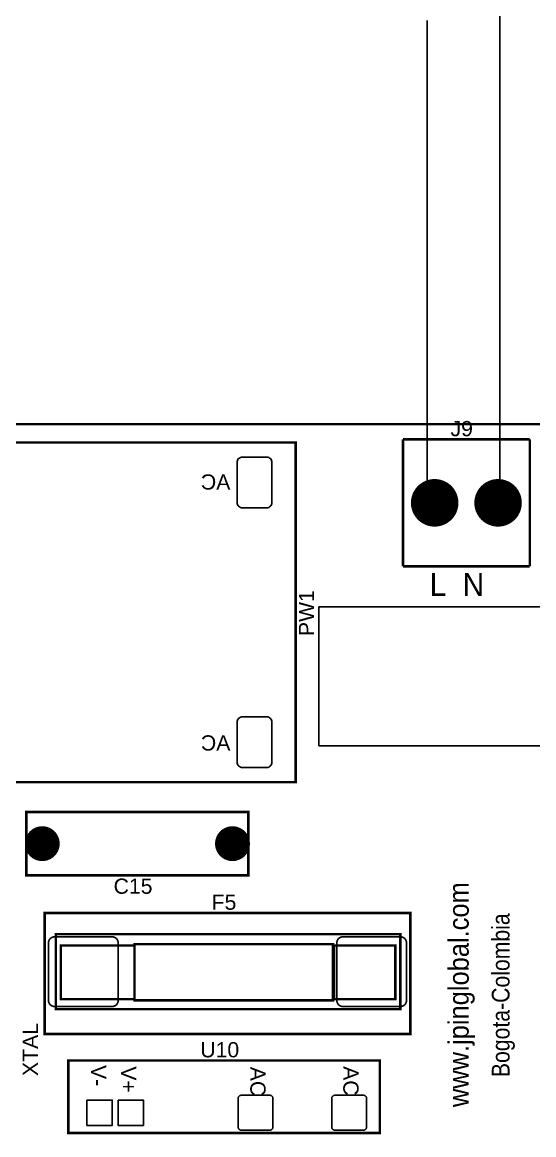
# Model space of a CAD drawing. Header units: inches. Extents: x 15 to 148, y 10 to 111.
# Drawn here: x 135.42 to 138.43, y 100.76 to 107.3 of the extents above; entities that cross this region are included whole.
import ezdxf

# ---------------------------------------------------------------- set-up
doc = ezdxf.new("R2010")
doc.units = ezdxf.units.IN
doc.header["$MEASUREMENT"] = 0
doc.layers.add('BLK_12AWG', color=7, linetype='Continuous')

# ---------------------------------------------------------------- blocks, each defined once
blk = doc.blocks.new('EPAD')
at = {"const_width": 0.5}
blk.add_lwpolyline([(-0.25, 0, 1), (0.25, 0, 1)], format="xyb", close=True, dxfattribs=at)
blk = doc.blocks.new('CBA2Board')
at = {"const_width": 0.008}
for points in [[(154.6751, 100.9212), (162.5311, 100.9212), (162.5311, 105.055), (154.6751, 105.055), (154.6751, 100.9212)], [(154.6751, 100.9212), (162.5311, 100.9212), (162.5311, 105.055), (154.6751, 105.055), (154.6751, 100.9212)], [(154.6751, 100.9212), (162.5311, 100.9212), (162.5311, 105.055), (154.6751, 105.055), (154.6751, 100.9212)], [(157.0499, 103.9263), (159.1129, 103.9263), (159.1129, 104.9972), (157.0499, 104.9972), (157.0499, 103.9263)], [(157.0499, 103.9263), (159.1129, 103.9263), (159.1129, 104.9972), (157.0499, 104.9972), (157.0499, 103.9263)], [(157.0499, 103.9263), (159.1129, 103.9263), (159.1129, 104.9972), (157.0499, 104.9972), (157.0499, 103.9263)], [(159.4512, 105.007), (159.4512, 104.607)], [(159.4512, 105.007), (159.8512, 105.007)], [(159.4512, 105.007), (159.4512, 104.607)], [(159.4512, 105.007), (159.8512, 105.007)], [(159.4512, 105.007), (159.4512, 104.607)], [(159.4512, 105.007), (159.8512, 105.007)], [(159.8512, 105.007), (159.8512, 104.607)], [(159.8512, 105.007), (159.8512, 104.607)], [(159.8512, 105.007), (159.8512, 104.607)], [(159.4512, 104.607), (159.8512, 104.607)], [(159.4512, 104.607), (159.8512, 104.607)], [(159.4512, 104.607), (159.8512, 104.607)], [(158.2634, 103.6322), (158.9634, 103.6322), (158.9634, 103.8322), (158.2634, 103.8322), (158.2634, 103.6322)], [(158.2634, 103.6322), (158.9634, 103.6322), (158.9634, 103.8322), (158.2634, 103.8322), (158.2634, 103.6322)], [(158.2634, 103.6322), (158.9634, 103.6322), (158.9634, 103.8322), (158.2634, 103.8322), (158.2634, 103.6322)], [(158.3209, 103.1318), (159.4744, 103.1318), (159.4744, 103.5137), (158.3209, 103.5137), (158.3209, 103.1318)], [(158.3209, 103.1318), (159.4744, 103.1318), (159.4744, 103.5137), (158.3209, 103.5137), (158.3209, 103.1318)], [(158.3209, 103.1318), (159.4744, 103.1318), (159.4744, 103.5137), (158.3209, 103.5137), (158.3209, 103.1318)], [(158.3563, 103.2105), (159.4429, 103.2105), (159.4429, 103.4467), (158.3563, 103.4467), (158.3563, 103.2105)], [(158.3563, 103.2105), (159.4429, 103.2105), (159.4429, 103.4467), (158.3563, 103.4467), (158.3563, 103.2105)], [(158.3563, 103.2105), (159.4429, 103.2105), (159.4429, 103.4467), (158.3563, 103.4467), (158.3563, 103.2105)], [(158.372, 103.242), (158.6043, 103.242), (158.6043, 103.4113), (158.372, 103.4113), (158.372, 103.242)], [(158.372, 103.242), (158.6043, 103.242), (158.6043, 103.4113), (158.372, 103.4113), (158.372, 103.242)], [(158.372, 103.242), (158.6043, 103.242), (158.6043, 103.4113), (158.372, 103.4113), (158.372, 103.242)], [(158.6043, 103.2381), (159.2303, 103.2381), (159.2303, 103.4152), (158.6043, 103.4152), (158.6043, 103.2381)], [(158.6043, 103.2381), (159.2303, 103.2381), (159.2303, 103.4152), (158.6043, 103.4152), (158.6043, 103.2381)], [(158.6043, 103.2381), (159.2303, 103.2381), (159.2303, 103.4152), (158.6043, 103.4152), (158.6043, 103.2381)], [(159.2342, 103.242), (159.4272, 103.242), (159.4272, 103.4113), (159.2342, 103.4113), (159.2342, 103.242)], [(159.2342, 103.242), (159.4272, 103.242), (159.4272, 103.4113), (159.2342, 103.4113), (159.2342, 103.242)], [(159.2342, 103.242), (159.4272, 103.242), (159.4272, 103.4113), (159.2342, 103.4113), (159.2342, 103.242)], [(158.3957, 102.8201), (159.3782, 102.8201), (159.3782, 103.0485), (158.3957, 103.0485), (158.3957, 102.8201)], [(158.3957, 102.8201), (159.3782, 102.8201), (159.3782, 103.0485), (158.3957, 103.0485), (158.3957, 102.8201)], [(158.3957, 102.8201), (159.3782, 102.8201), (159.3782, 103.0485), (158.3957, 103.0485), (158.3957, 102.8201)]]:
    blk.add_lwpolyline(points, dxfattribs=at)
for points in [[(158.945, 104.9512), (159.021, 104.9512), (159.0245, 104.9509), (159.0277, 104.9499), (159.0306, 104.9483), (159.0331, 104.9463), (159.0351, 104.9438), (159.0367, 104.9409), (159.0376, 104.9377), (159.038, 104.9342), (159.038, 104.8082), (159.0376, 104.8047), (159.0367, 104.8015), (159.0351, 104.7986), (159.0331, 104.7961), (159.0306, 104.7941), (159.0277, 104.7925), (159.0245, 104.7915), (159.021, 104.7912), (158.945, 104.7912), (158.9415, 104.7915), (158.9383, 104.7925), (158.9354, 104.7941), (158.9329, 104.7961), (158.9308, 104.7986), (158.9293, 104.8015), (158.9283, 104.8047), (158.928, 104.8082), (158.928, 104.9342), (158.9283, 104.9377), (158.9293, 104.9409), (158.9308, 104.9438), (158.9329, 104.9463), (158.9354, 104.9483), (158.9383, 104.9499), (158.9415, 104.9509), (158.945, 104.9512)], [(158.945, 104.1323), (159.021, 104.1323), (159.0245, 104.132), (159.0277, 104.131), (159.0306, 104.1294), (159.0331, 104.1274), (159.0351, 104.1249), (159.0367, 104.122), (159.0376, 104.1188), (159.038, 104.1153), (159.038, 103.9893), (159.0376, 103.9858), (159.0367, 103.9826), (159.0351, 103.9797), (159.0331, 103.9772), (159.0306, 103.9752), (159.0277, 103.9736), (159.0245, 103.9726), (159.021, 103.9723), (158.945, 103.9723), (158.9415, 103.9726), (158.9383, 103.9736), (158.9354, 103.9752), (158.9329, 103.9772), (158.9308, 103.9797), (158.9293, 103.9826), (158.9283, 103.9858), (158.928, 103.9893), (158.928, 104.1153), (158.9283, 104.1188), (158.9293, 104.122), (158.9308, 104.1249), (158.9329, 104.1274), (158.9354, 104.1294), (158.9383, 104.131), (158.9415, 104.132), (158.945, 104.1323)], [(158.3529, 103.4386), (158.5329, 103.4386), (158.535, 103.4385), (158.537, 103.4382), (158.5389, 103.4378), (158.5408, 103.4371), (158.5425, 103.4363), (158.5442, 103.4353), (158.5457, 103.4341), (158.5471, 103.4329), (158.5484, 103.4314), (158.5495, 103.4299), (158.5505, 103.4283), (158.5514, 103.4265), (158.552, 103.4247), (158.5525, 103.4227), (158.5528, 103.4207), (158.5529, 103.4186), (158.5529, 103.2386), (158.5528, 103.2366), (158.5525, 103.2345), (158.552, 103.2326), (158.5514, 103.2308), (158.5505, 103.229), (158.5495, 103.2274), (158.5484, 103.2258), (158.5471, 103.2244), (158.5457, 103.2231), (158.5442, 103.222), (158.5425, 103.221), (158.5408, 103.2202), (158.5389, 103.2195), (158.537, 103.219), (158.535, 103.2187), (158.5329, 103.2186), (158.3529, 103.2186), (158.3508, 103.2187), (158.3488, 103.219), (158.3469, 103.2195), (158.345, 103.2202), (158.3433, 103.221), (158.3416, 103.222), (158.3401, 103.2231), (158.3387, 103.2244), (158.3374, 103.2258), (158.3363, 103.2274), (158.3353, 103.229), (158.3344, 103.2308), (158.3338, 103.2326), (158.3333, 103.2345), (158.333, 103.2366), (158.3329, 103.2386), (158.3329, 103.4186), (158.333, 103.4207), (158.3333, 103.4227), (158.3338, 103.4247), (158.3344, 103.4265), (158.3353, 103.4283), (158.3363, 103.4299), (158.3374, 103.4314), (158.3387, 103.4329), (158.3401, 103.4341), (158.3416, 103.4353), (158.3433, 103.4363), (158.345, 103.4371), (158.3469, 103.4378), (158.3488, 103.4382), (158.3508, 103.4385), (158.3529, 103.4386)], [(159.2624, 103.4386), (159.4424, 103.4386), (159.4444, 103.4385), (159.4464, 103.4382), (159.4484, 103.4378), (159.4502, 103.4371), (159.452, 103.4363), (159.4536, 103.4353), (159.4552, 103.4341), (159.4566, 103.4329), (159.4579, 103.4314), (159.459, 103.4299), (159.46, 103.4283), (159.4608, 103.4265), (159.4615, 103.4247), (159.462, 103.4227), (159.4623, 103.4207), (159.4624, 103.4186), (159.4624, 103.2386), (159.4623, 103.2366), (159.462, 103.2345), (159.4615, 103.2326), (159.4608, 103.2308), (159.46, 103.229), (159.459, 103.2274), (159.4579, 103.2258), (159.4566, 103.2244), (159.4552, 103.2231), (159.4536, 103.222), (159.452, 103.221), (159.4502, 103.2202), (159.4484, 103.2195), (159.4464, 103.219), (159.4444, 103.2187), (159.4424, 103.2186), (159.2624, 103.2186), (159.2603, 103.2187), (159.2583, 103.219), (159.2563, 103.2195), (159.2545, 103.2202), (159.2527, 103.221), (159.2511, 103.222), (159.2495, 103.2231), (159.2481, 103.2244), (159.2469, 103.2258), (159.2457, 103.2274), (159.2447, 103.229), (159.2439, 103.2308), (159.2432, 103.2326), (159.2428, 103.2345), (159.2425, 103.2366), (159.2424, 103.2386), (159.2424, 103.4186), (159.2425, 103.4207), (159.2428, 103.4227), (159.2432, 103.4247), (159.2439, 103.4265), (159.2447, 103.4283), (159.2457, 103.4299), (159.2469, 103.4314), (159.2481, 103.4329), (159.2495, 103.4341), (159.2511, 103.4353), (159.2527, 103.4363), (159.2545, 103.4371), (159.2563, 103.4378), (159.2583, 103.4382), (159.2603, 103.4385), (159.2624, 103.4386)], [(158.9412, 102.9388), (159.0312, 102.9388), (159.0322, 102.9387), (159.0333, 102.9386), (159.0342, 102.9383), (159.0351, 102.938), (159.036, 102.9376), (159.0368, 102.9371), (159.0376, 102.9365), (159.0383, 102.9359), (159.039, 102.9352), (159.0395, 102.9344), (159.04, 102.9336), (159.0404, 102.9327), (159.0408, 102.9318), (159.041, 102.9308), (159.0412, 102.9298), (159.0412, 102.9288), (159.0412, 102.8388), (159.0412, 102.8377), (159.041, 102.8367), (159.0408, 102.8357), (159.0404, 102.8348), (159.04, 102.8339), (159.0395, 102.8331), (159.039, 102.8323), (159.0383, 102.8316), (159.0376, 102.831), (159.0368, 102.8304), (159.036, 102.8299), (159.0351, 102.8295), (159.0342, 102.8292), (159.0333, 102.829), (159.0322, 102.8288), (159.0312, 102.8288), (158.9412, 102.8288), (158.9402, 102.8288), (158.9392, 102.829), (158.9382, 102.8292), (158.9373, 102.8295), (158.9364, 102.8299), (158.9356, 102.8304), (158.9348, 102.831), (158.9341, 102.8316), (158.9335, 102.8323), (158.9329, 102.8331), (158.9324, 102.8339), (158.932, 102.8348), (158.9317, 102.8357), (158.9314, 102.8367), (158.9313, 102.8377), (158.9312, 102.8388), (158.9312, 102.9288), (158.9313, 102.9298), (158.9314, 102.9308), (158.9317, 102.9318), (158.932, 102.9327), (158.9324, 102.9336), (158.9329, 102.9344), (158.9335, 102.9352), (158.9341, 102.9359), (158.9348, 102.9365), (158.9356, 102.9371), (158.9364, 102.9376), (158.9373, 102.938), (158.9382, 102.9383), (158.9392, 102.9386), (158.9402, 102.9387), (158.9412, 102.9388)], [(159.2365, 102.9388), (159.3265, 102.9388), (159.3275, 102.9387), (159.3285, 102.9386), (159.3295, 102.9383), (159.3304, 102.938), (159.3313, 102.9376), (159.3321, 102.9371), (159.3329, 102.9365), (159.3336, 102.9359), (159.3342, 102.9352), (159.3348, 102.9344), (159.3353, 102.9336), (159.3357, 102.9327), (159.336, 102.9318), (159.3363, 102.9308), (159.3364, 102.9298), (159.3365, 102.9288), (159.3365, 102.8388), (159.3364, 102.8377), (159.3363, 102.8367), (159.336, 102.8357), (159.3357, 102.8348), (159.3353, 102.8339), (159.3348, 102.8331), (159.3342, 102.8323), (159.3336, 102.8316), (159.3329, 102.831), (159.3321, 102.8304), (159.3313, 102.8299), (159.3304, 102.8295), (159.3295, 102.8292), (159.3285, 102.829), (159.3275, 102.8288), (159.3265, 102.8288), (159.2365, 102.8288), (159.2354, 102.8288), (159.2344, 102.829), (159.2335, 102.8292), (159.2326, 102.8295), (159.2317, 102.8299), (159.2309, 102.8304), (159.2301, 102.831), (159.2294, 102.8316), (159.2287, 102.8323), (159.2282, 102.8331), (159.2277, 102.8339), (159.2273, 102.8348), (159.2269, 102.8357), (159.2267, 102.8367), (159.2265, 102.8377), (159.2265, 102.8388), (159.2265, 102.9288), (159.2265, 102.9298), (159.2267, 102.9308), (159.2269, 102.9318), (159.2273, 102.9327), (159.2277, 102.9336), (159.2282, 102.9344), (159.2287, 102.9352), (159.2294, 102.9359), (159.2301, 102.9365), (159.2309, 102.9371), (159.2317, 102.9376), (159.2326, 102.938), (159.2335, 102.9383), (159.2344, 102.9386), (159.2354, 102.9387), (159.2365, 102.9388)], [(158.4541, 102.9238), (158.5341, 102.9238), (158.5341, 102.8438), (158.4541, 102.8438), (158.4541, 102.9238)], [(158.5525, 102.9238), (158.6325, 102.9238), (158.6325, 102.8438), (158.5525, 102.8438), (158.5525, 102.9238)]]:
    blk.add_lwpolyline(points, close=True)
blk.add_lwpolyline([(159.1853, 104.0411), (160.7333, 104.0411), (160.7333, 104.479), (159.1853, 104.479), (159.1853, 104.0411)])
for p, xscale, yscale in [((159.5512, 104.807), 0.15, 0.15), ((159.7512, 104.807), 0.15, 0.15), ((158.3134, 103.7322), 0.11, 0.11), ((158.9134, 103.7322), 0.11, 0.11)]:
    blk.add_blockref('EPAD', p, dxfattribs=dict(xscale=xscale, yscale=yscale))
for s, height, width, p in [('J9', 0.048, 1.041667, (159.6012, 105.017)), ('J9', 0.048, 1.041667, (159.6012, 105.017)), ('J9', 0.048, 1.041667, (159.6012, 105.017)), ('L  N', 0.072, 0.972222, (159.5354, 104.5134)), ('L  N', 0.072, 0.972222, (159.5354, 104.5134)), ('L  N', 0.072, 0.972222, (159.5354, 104.5134)), ('C15', 0.048, 1.041667, (158.5384, 103.5742)), ('C15', 0.048, 1.041667, (158.5384, 103.5742)), ('C15', 0.048, 1.041667, (158.5384, 103.5742)), ('F5', 0.048, 1.041667, (158.8476, 103.5237)), ('F5', 0.048, 1.041667, (158.8476, 103.5237)), ('F5', 0.048, 1.041667, (158.8476, 103.5237)), ('U10', 0.048, 1.041667, (158.8119, 103.0585)), ('U10', 0.048, 1.041667, (158.8119, 103.0585)), ('U10', 0.048, 1.041667, (158.8119, 103.0585))]:
    blk.add_text(s, height=height, dxfattribs=dict(width=width)).set_placement(p)
at = {"text_generation_flag": 2, "width": 1.041667}
for p in [(158.9069, 104.8487), (158.9069, 104.8487), (158.9069, 104.8487), (158.9069, 104.0259), (158.9069, 104.0259), (158.9069, 104.0259)]:
    blk.add_text('AC', height=0.048, dxfattribs=at).set_placement(p)
for s, height, rotation, width, p in [('PW1', 0.048, 90, 1.041667, (159.1709, 104.3868)), ('PW1', 0.048, 90, 1.041667, (159.1709, 104.3868)), ('PW1', 0.048, 90, 1.041667, (159.1709, 104.3868)), ('www.jpinglobal.com', 0.064, 90, 0.9375, (159.6586, 102.9015)), ('www.jpinglobal.com', 0.064, 90, 0.9375, (159.6586, 102.9015)), ('www.jpinglobal.com', 0.064, 90, 0.9375, (159.6586, 102.9015)), ('Bogota-Colombia', 0.056, 90, 0.892857, (159.7874, 102.996)), ('Bogota-Colombia', 0.056, 90, 0.892857, (159.7874, 102.996)), ('Bogota-Colombia', 0.056, 90, 0.892857, (159.7874, 102.996)), ('XTAL', 0.048, 90, 1.041667, (158.2997, 102.9995)), ('XTAL', 0.048, 90, 1.041667, (158.2997, 102.9995)), ('XTAL', 0.048, 90, 1.041667, (158.2997, 102.9995)), ('V-', 0.048, 270, 1.041667, (158.4675, 103.0342)), ('V-', 0.048, 270, 1.041667, (158.4675, 103.0342)), ('V-', 0.048, 270, 1.041667, (158.4675, 103.0342)), ('V+', 0.048, 270, 1.041667, (158.562, 103.0302)), ('V+', 0.048, 270, 1.041667, (158.562, 103.0302)), ('V+', 0.048, 270, 1.041667, (158.562, 103.0302)), ('AC', 0.048, 270, 1.041667, (158.9697, 103.0287)), ('AC', 0.048, 270, 1.041667, (158.9697, 103.0287)), ('AC', 0.048, 270, 1.041667, (158.9697, 103.0287)), ('AC', 0.048, 270, 1.041667, (159.263, 103.0306)), ('AC', 0.048, 270, 1.041667, (159.263, 103.0306)), ('AC', 0.048, 270, 1.041667, (159.263, 103.0306))]:
    blk.add_text(s, height=height, rotation=rotation, dxfattribs=dict(width=width)).set_placement(p)

msp = doc.modelspace()

# ---------------------------------------------------------------- linework, layer by layer
at = {"layer": 'BLK_12AWG'}
for p, q in [((138.233, 107.5786), (138.233, 104.4512)), ((137.8051, 107.3133), (137.8051, 104.4903)), ((138.233, 104.4512), (138.293, 104.4512))]:
    msp.add_line(p, q, dxfattribs=at)

# ---------------------------------------------------------------- block references
at = {"layer": 'BLK_12AWG', "xscale": 1.86624, "yscale": 1.86624, "zscale": 1.86624}
msp.add_blockref('CBA2Board', (-159.9111, -91.121), dxfattribs=at)

doc.saveas('drawing.dxf')
